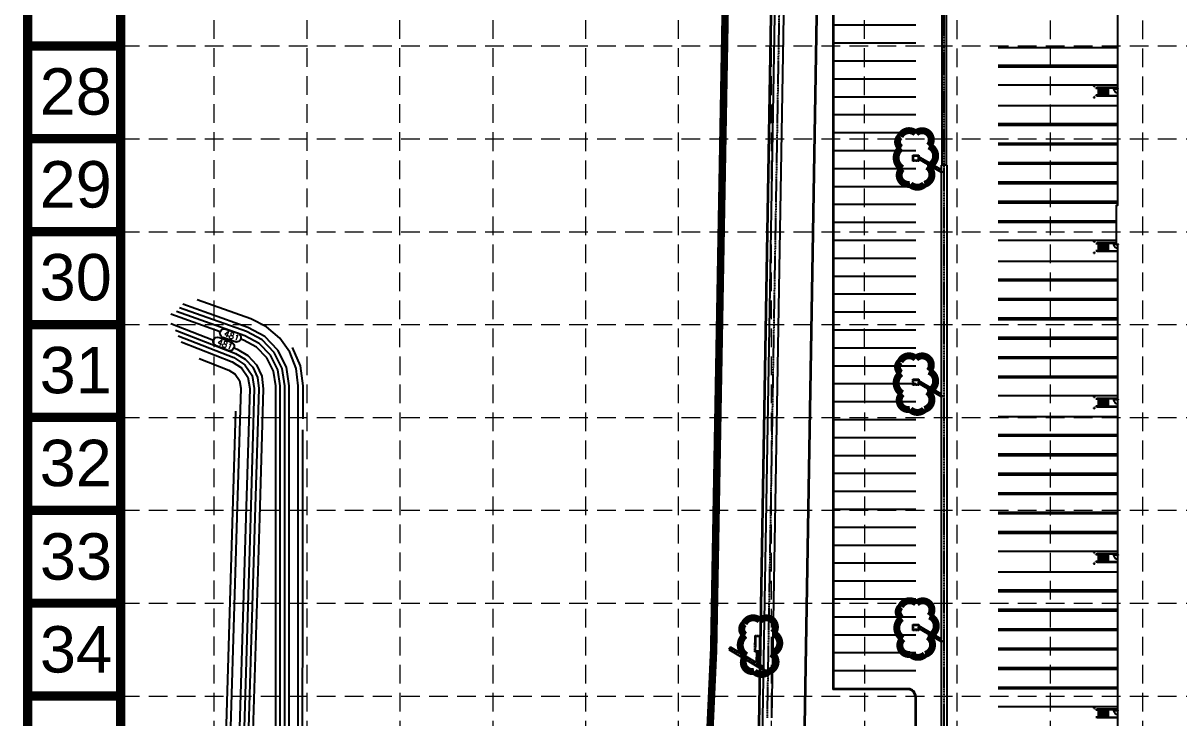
# Model space of a CAD drawing. Header units: inches. Extents: x 2412594 to 2415086, y 7034205 to 7038188.
# Drawn here: x 2412594 to 2413367, y 7035995 to 7036460 of the extents above; entities that cross this region are included whole.
import ezdxf
from ezdxf.enums import TextEntityAlignment as Align

# ---------------------------------------------------------------- set-up
doc = ezdxf.new("R2010")
doc.units = ezdxf.units.IN
doc.header["$MEASUREMENT"] = 0
doc.linetypes.add('2752-06.112 Base Storm$0$CNTRLN', pattern=[1.125, 0.75, -0.125, 0.125, -0.125])
doc.linetypes.add('HIDDEN', pattern=[0.375, 0.25, -0.125])
for name, color, linetype in [('2752-06.112 Base Storm$0$P-STORM', 11, 'Continuous'), ('BASE', 7, 'Continuous'), ('GRID', 254, 'HIDDEN'), ('LEGEND', 7, 'Continuous'), ('LIMITS OF DISTURBANCE', 1, 'HIDDEN'), ('P-BLDG', 7, 'Continuous'), ('P-CNTR-1', 1, 'Continuous'), ('P-PVMT', 3, 'Continuous'), ('P-STRIPE', 10, 'Continuous'), ('STORM', 5, '2752-06.112 Base Storm$0$CNTRLN')]:
    doc.layers.add(name, color=color, linetype=linetype)
doc.styles.get("Standard").update_dxf_attribs({"font": 'ARIAL.TTF'})

msp = doc.modelspace()

# ---------------------------------------------------------------- linework, layer by layer
at = {"layer": '2752-06.112 Base Storm$0$P-STORM', "color": 5}
for p, q in [((2413089.152346068, 7035995.508614153), (2413101.714204978, 7036733.948151457)), ((2413095.151478097, 7035995.406560773), (2413107.713337007, 7036733.846098077)), ((2413211.962422369, 7036365.205522493), (2413211.962422369, 7036656.620877494)), ((2413208.962422369, 7036365.205522493), (2413208.962422369, 7036520.762146816)), ((2413208.712422369, 7036362.081910867), (2413192.967451842, 7036371.172273839)), ((2413208.712422369, 7036360.34986006), (2413192.967451842, 7036369.440223031)), ((2413208.712422369, 7036362.081910867), (2413208.712422369, 7036365.205522493)), ((2413212.212422369, 7036365.205522492), (2413208.712422369, 7036365.205522493)), ((2413208.712422369, 7036212.081910867), (2413208.712422369, 7036360.34986006)), ((2413212.212422369, 7036365.205522492), (2413212.212422369, 7035323.751552271)), ((2413208.712422369, 7036212.081910867), (2413192.967451842, 7036221.172273839)), ((2413208.712422369, 7036210.349860062), (2413192.967451842, 7036219.44022303)), ((2413208.71242237, 7036048.081910866), (2413208.712422369, 7036210.349860062)), ((2413208.71242237, 7036048.081910866), (2413192.967451842, 7036057.172273839)), ((2413208.712422369, 7036046.349860056), (2413192.967451842, 7036055.440223031)), ((2413067.470277311, 7036042.860159294), (2413066.440963581, 7036041.145366816)), ((2413084.645855989, 7036032.550422592), (2413067.470277312, 7036042.860159296)), ((2413208.71242237, 7035877.248742017), (2413208.712422369, 7036046.349860056)), ((2413066.440963582, 7036041.145366818), (2413089.691276468, 7036027.189237089)), ((2413084.774169392, 7036040.116681251), (2413084.645855988, 7036032.550422592)), ((2413086.273953742, 7036040.091246959), (2413086.130954093, 7036031.658984186)), ((2413089.730556807, 7036029.498302622), (2413086.130954092, 7036031.658984185))]:
    msp.add_line(p, q, dxfattribs=at)
msp.add_arc((2412092.29343158, 7036012.280754944), 996.9999999983198, 357.6943306932618, 359.036058007857, dxfattribs=at)
at = {"layer": 'BASE', "const_width": 6.214654172077632}
for points in [[(2415083.349933936, 7034207.820785789), (2415083.349933936, 7038185.199455918), (2412597.488265105, 7038185.199455918), (2412597.488265105, 7034207.820785789)], [(2415021.203392216, 7034269.967327509), (2415021.203392216, 7038123.052914198), (2412659.634806826, 7038123.052914198), (2412659.634806826, 7034269.967327509)]]:
    msp.add_lwpolyline(points, close=True, dxfattribs=at)
for points in [[(2412659.634806826, 7036445.096287737), (2412597.488265105, 7036445.096287737)], [(2412659.634806826, 7036382.949746015), (2412597.488265105, 7036382.949746015)], [(2412659.634806826, 7036320.803204295), (2412597.488265105, 7036320.803204295)], [(2412659.634806826, 7036258.656662574), (2412597.488265105, 7036258.656662574)], [(2412659.634806826, 7036196.510120854), (2412597.488265105, 7036196.510120854)], [(2412659.634806826, 7036134.363579133), (2412597.488265105, 7036134.363579133)], [(2412659.634806826, 7036072.217037411), (2412597.488265105, 7036072.217037411)], [(2412659.634806826, 7036010.070495691), (2412597.488265105, 7036010.070495691)]]:
    msp.add_lwpolyline(points, dxfattribs=at)
at = {"layer": 'GRID', "color": 252, "linetype": 'HIDDEN', "lineweight": 0, "ltscale": 50}
for p, q in [((2412722.348651792, 7034518.562239076), (2412722.012322729, 7038120.717931996)), ((2412784.758820191, 7034518.552426892), (2412783.986123521, 7038120.689945179)), ((2412846.719363884, 7034518.542685399), (2412846.14669378, 7038120.526176102)), ((2412909.19693964, 7034518.532862618), (2412908.212558972, 7038120.430005773)), ((2412970.776981744, 7034518.523180948), (2412970.51457153, 7038120.910646903)), ((2413032.540551168, 7034518.513470422), (2413032.735390003, 7038120.795144268)), ((2413095.155557971, 7034518.503626034), (2413094.821124288, 7038120.56609211)), ((2413157.522901024, 7034518.493820583), (2413156.888066256, 7038120.61922379)), ((2413219.175416156, 7034518.484127519), (2413219.189360963, 7038120.581763792)), ((2413281.493106481, 7034518.474329875), (2413281.426638736, 7038120.5671096)), ((2413343.255323055, 7034518.464619563), (2413343.379365472, 7038120.559297149)), ((2412659.634806826, 7036445.096287737), (2415021.203392216, 7036445.096287737)), ((2412659.634806826, 7036382.949746015), (2415021.203392216, 7036382.949746015)), ((2412659.634806826, 7036320.803204295), (2415021.203392216, 7036320.803204295)), ((2412659.634806826, 7036258.656662574), (2415021.203392216, 7036258.656662574)), ((2412659.634806826, 7036196.510120854), (2415021.203392216, 7036196.510120854)), ((2412659.634806826, 7036134.363579133), (2415021.203392216, 7036134.363579133)), ((2412659.634806826, 7036072.217037411), (2415021.203392216, 7036072.217037411)), ((2412659.634806826, 7036010.070495691), (2415021.203392216, 7036010.070495691))]:
    msp.add_line(p, q, dxfattribs=at)
at = {"layer": 'LEGEND', "color": 170, "ltscale": 100, "const_width": 4.662248247123205}
for points in [[(2413182.340544793, 7036363.110641406, 0.5205670505517462), (2413182.340544793, 7036363.110641406, 0.7651954600696135), (2413187.649565521, 7036352.564553016, 0.4178788784126488), (2413197.201741925, 7036352.49922415, 0.6649002420699669), (2413199.041505073, 7036364.550957126, 0.744833174426672), (2413200.182739059, 7036378.143664715, 0.9756416855879776), (2413191.435793939, 7036386.61127714, 0.5205670505517462), (2413180.898450823, 7036384.502827863, 0.5205670505517462), (2413181.600941199, 7036376.771844094, 0.5402640007904789), (2413182.340544793, 7036363.110641406)], [(2413182.340544793, 7036212.43218686, 0.5205670505517462), (2413182.340544793, 7036212.43218686, 0.7651954600696135), (2413187.649565521, 7036201.88609847, 0.4178788784126488), (2413197.201741925, 7036201.820769603, 0.6649002420699669), (2413199.041505073, 7036213.872502579, 0.744833174426672), (2413200.182739059, 7036227.465210169, 0.9756416855879776), (2413191.435793939, 7036235.932822593, 0.5205670505517462), (2413180.898450823, 7036233.824373317, 0.5205670505517462), (2413181.600941199, 7036226.093389547, 0.5402640007904789), (2413182.340544793, 7036212.43218686)], [(2413182.765976414, 7036048.544455736, 0.5205670505517462), (2413182.765976414, 7036048.544455736, 0.7651954600696135), (2413188.074997142, 7036037.998367346, 0.4178788784126488), (2413197.627173547, 7036037.93303848, 0.6649002420699669), (2413199.466936694, 7036049.984771456, 0.744833174426672), (2413200.608170681, 7036063.577479045, 0.9756416855879776), (2413191.86122556, 7036072.04509147, 0.5205670505517462), (2413181.323882444, 7036069.936642193, 0.5205670505517462), (2413182.02637282, 7036062.205658424, 0.5402640007904789), (2413182.765976414, 7036048.544455736)], [(2413078.084342363, 7036037.11741617, 0.5205670505517462), (2413078.084342363, 7036037.11741617, 0.7651954600696135), (2413083.393363091, 7036026.57132778, 0.4178788784126488), (2413092.945539495, 7036026.505998914, 0.6649002420699669), (2413094.785302643, 7036038.55773189, 0.744833174426672), (2413095.926536629, 7036052.150439479, 0.9756416855879776), (2413087.179591509, 7036060.618051904, 0.5205670505517462), (2413076.642248393, 7036058.509602628, 0.5205670505517462), (2413077.344738769, 7036050.778618858, 0.5402640007904789), (2413078.084342363, 7036037.11741617)]]:
    msp.add_lwpolyline(points, format="xyb", close=True, dxfattribs=at)
at = {"layer": 'LIMITS OF DISTURBANCE', "ltscale": 60, "const_width": 5}
msp.add_lwpolyline([(2414786.580464268, 7035859.943656575), (2414739.614526566, 7035922.319710918), (2414654.785557807, 7036041.875643577), (2414554.935762051, 7036271.977197808), (2414463.49846871, 7036453.566583163), (2414436.211506405, 7036571.175255277), (2414426.34863313, 7036933.741520508), (2413311.302027895, 7036935.344682585), (2413183.755595881, 7036923.440644557), (2413173.051536574, 7036917.911888666), (2413161.811869244, 7036918.848198084), (2413145.889009557, 7036915.102941749), (2413063.464801377, 7036887.013463245), (2413070.021262173, 7036868.287153574), (2413078.87756529, 7036845.679323462), (2413065.886554637, 7036577.290444663), (2413056.214021866, 7036041.034192702), (2413030.310090296, 7035479.112787534), (2413017.275461021, 7034895.954876799), (2414287.424769389, 7034879.340959096), (2414828.02446015, 7035457.376106013), (2414835.085767222, 7035727.378182385), (2414842.359300006, 7035789.5875721)], close=True, dxfattribs=at)
at = {"layer": 'P-BLDG', "color": 7, "linetype": 'Continuous', "lineweight": 30, "extrusion": (0, 0, -1)}
for p, q in [((2413311.764887724, 7036417.005061273), (2413320.431321801, 7036417.005061273)), ((2413311.764887724, 7036417.005061273), (2413311.764887724, 7036416.880061323)), ((2413311.764887724, 7036416.880061323), (2413320.431321801, 7036416.880061323)), ((2413312.764887684, 7036417.255061175), (2413326.437548596, 7036417.255080588)), ((2413312.764887684, 7036417.130061224), (2413312.764887684, 7036417.255061175)), ((2413312.764887684, 7036417.130061224), (2413326.437548596, 7036417.130080638)), ((2413313.681554268, 7036417.005061273), (2413313.681553711, 7036417.130062525)), ((2413313.681575542, 7036412.046728478), (2413313.68155475, 7036416.880061323)), ((2413314.598220294, 7036417.005061273), (2413314.598220294, 7036417.130063827)), ((2413314.598219938, 7036412.046728478), (2413314.598219938, 7036416.880063926)), ((2413315.514886243, 7036412.046728478), (2413315.514886243, 7036416.880065227)), ((2413315.514886599, 7036417.005061273), (2413315.514886599, 7036417.130065128)), ((2413316.431551475, 7036412.046728478), (2413316.431572241, 7036416.880066529)), ((2413316.431573435, 7036417.005061273), (2413316.431573992, 7036417.13006643)), ((2413317.34821778, 7036412.046728478), (2413317.348238546, 7036416.88006783)), ((2413317.34823974, 7036417.005061273), (2413317.348240296, 7036417.130067731)), ((2413318.264885157, 7036412.046728478), (2413318.264885157, 7036416.880069132)), ((2413318.264885513, 7036417.005061273), (2413318.264885513, 7036417.130069033)), ((2413319.181550389, 7036412.046728478), (2413319.181571155, 7036416.880070433)), ((2413319.181572349, 7036417.005061273), (2413319.181572906, 7036417.130070334)), ((2413320.098216694, 7036412.046728478), (2413320.09823746, 7036416.880071735)), ((2413320.098238654, 7036417.005061273), (2413320.09823921, 7036417.130071636)), ((2413320.431321801, 7036417.005061273), (2413320.431321801, 7036416.880061323)), ((2413311.764887724, 7036412.046728478), (2413320.431321801, 7036412.046728478)), ((2413311.764887724, 7036411.921728527), (2413311.764887724, 7036412.046728478)), ((2413311.764887724, 7036411.921728527), (2413320.431321801, 7036411.921728527)), ((2413312.764908162, 7036411.796728577), (2413326.436791533, 7036411.796728577)), ((2413312.764908162, 7036411.671728626), (2413312.764908162, 7036411.796728577)), ((2413312.764908162, 7036411.671728626), (2413326.436790933, 7036411.671728626)), ((2413313.681574467, 7036411.796728577), (2413313.681573929, 7036411.921728527)), ((2413314.598219938, 7036411.796291077), (2413314.598219938, 7036411.921728527)), ((2413315.514886243, 7036411.796291077), (2413315.514886243, 7036411.921728527)), ((2413316.431552547, 7036411.796291077), (2413316.431553086, 7036411.921728527)), ((2413317.348218852, 7036411.796291077), (2413317.348219391, 7036411.921728527)), ((2413318.264885157, 7036411.796291077), (2413318.264885157, 7036411.921728527)), ((2413319.181551462, 7036411.796291077), (2413319.181552, 7036411.921728527)), ((2413320.098217766, 7036411.796291077), (2413320.098218305, 7036411.921728527)), ((2413320.431321801, 7036411.921728527), (2413320.431321801, 7036412.046728478)), ((2413311.764887724, 7036313.005102873), (2413320.431321801, 7036313.005102873)), ((2413311.764887724, 7036313.005102873), (2413311.764887724, 7036312.880102922)), ((2413311.764887724, 7036312.880102922), (2413320.431321801, 7036312.880102922)), ((2413312.764887684, 7036313.255102774), (2413325.604191556, 7036313.255121004)), ((2413312.764887684, 7036313.130102823), (2413312.764887684, 7036313.255102774)), ((2413312.764887684, 7036313.130102823), (2413325.604191556, 7036313.130121053)), ((2413313.681554268, 7036313.005102873), (2413313.681553711, 7036313.130104125)), ((2413313.681575542, 7036308.046770077), (2413313.68155475, 7036312.880102922)), ((2413314.598220294, 7036313.005102873), (2413314.598220294, 7036313.130105427)), ((2413314.598219938, 7036308.046770077), (2413314.598219938, 7036312.880105525)), ((2413315.514886243, 7036308.046770077), (2413315.514886243, 7036312.880106826)), ((2413315.514886599, 7036313.005102873), (2413315.514886599, 7036313.130106728)), ((2413316.431551475, 7036308.046770077), (2413316.431572241, 7036312.880108128)), ((2413316.431573435, 7036313.005102873), (2413316.431573992, 7036313.13010803)), ((2413317.34821778, 7036308.046770077), (2413317.348238546, 7036312.880109429)), ((2413317.34823974, 7036313.005102873), (2413317.348240296, 7036313.130109331)), ((2413318.264885157, 7036308.046770077), (2413318.264885157, 7036312.880110731)), ((2413318.264885513, 7036313.005102873), (2413318.264885513, 7036313.130110633)), ((2413319.181550389, 7036308.046770077), (2413319.181571155, 7036312.880112032)), ((2413319.181572349, 7036313.005102873), (2413319.181572906, 7036313.130111934)), ((2413320.098216694, 7036308.046770077), (2413320.09823746, 7036312.880113334)), ((2413320.098238654, 7036313.005102873), (2413320.09823921, 7036313.130113236)), ((2413320.431321801, 7036313.005102873), (2413320.431321801, 7036312.880102922)), ((2413311.764887724, 7036308.046770077), (2413320.431321801, 7036308.046770077)), ((2413311.764887724, 7036307.921770127), (2413311.764887724, 7036308.046770077)), ((2413311.764887724, 7036307.921770127), (2413320.431321801, 7036307.921770127)), ((2413312.764908162, 7036307.796770176), (2413326.436791533, 7036307.796770176)), ((2413312.764908162, 7036307.671770225), (2413312.764908162, 7036307.796770176)), ((2413312.764908162, 7036307.671770225), (2413326.436790933, 7036307.671770225)), ((2413313.681574467, 7036307.796770176), (2413313.681573929, 7036307.921770127)), ((2413314.598219938, 7036307.796332676), (2413314.598219938, 7036307.921770127)), ((2413315.514886243, 7036307.796332676), (2413315.514886243, 7036307.921770127)), ((2413316.431552547, 7036307.796332676), (2413316.431553086, 7036307.921770127)), ((2413317.348218852, 7036307.796332676), (2413317.348219391, 7036307.921770127)), ((2413318.264885157, 7036307.796332676), (2413318.264885157, 7036307.921770127)), ((2413319.181551462, 7036307.796332676), (2413319.181552, 7036307.921770127)), ((2413320.098217766, 7036307.796332676), (2413320.098218305, 7036307.921770127)), ((2413320.431321801, 7036307.921770127), (2413320.431321801, 7036308.046770077)), ((2413311.764887724, 7036209.005144473), (2413320.431321801, 7036209.005144473)), ((2413311.764887724, 7036209.005144473), (2413311.764887724, 7036208.880144523)), ((2413311.764887724, 7036208.880144523), (2413320.431321801, 7036208.880144523)), ((2413312.764887684, 7036209.255144374), (2413326.437548596, 7036209.255163788)), ((2413312.764887684, 7036209.130144424), (2413312.764887684, 7036209.255144374)), ((2413312.764887684, 7036209.130144424), (2413326.437548596, 7036209.130163837)), ((2413313.681554268, 7036209.005144473), (2413313.681553711, 7036209.130145725)), ((2413313.681575542, 7036204.046811678), (2413313.68155475, 7036208.880144523)), ((2413314.598220294, 7036209.005144473), (2413314.598220294, 7036209.130147027)), ((2413314.598219938, 7036204.046811678), (2413314.598219938, 7036208.880147126)), ((2413315.514886243, 7036204.046811678), (2413315.514886243, 7036208.880148427)), ((2413315.514886599, 7036209.005144473), (2413315.514886599, 7036209.130148328)), ((2413316.431551475, 7036204.046811678), (2413316.431572241, 7036208.880149729)), ((2413316.431573435, 7036209.005144473), (2413316.431573992, 7036209.13014963)), ((2413317.34821778, 7036204.046811678), (2413317.348238546, 7036208.88015103)), ((2413317.34823974, 7036209.005144473), (2413317.348240296, 7036209.130150931)), ((2413318.264885157, 7036204.046811678), (2413318.264885157, 7036208.880152332)), ((2413318.264885513, 7036209.005144473), (2413318.264885513, 7036209.130152233)), ((2413319.181550389, 7036204.046811678), (2413319.181571155, 7036208.880153633)), ((2413319.181572349, 7036209.005144473), (2413319.181572906, 7036209.130153534)), ((2413320.098216694, 7036204.046811678), (2413320.09823746, 7036208.880154935)), ((2413320.098238654, 7036209.005144473), (2413320.09823921, 7036209.130154836)), ((2413320.431321801, 7036209.005144473), (2413320.431321801, 7036208.880144523)), ((2413311.764887724, 7036204.046811678), (2413320.431321801, 7036204.046811678)), ((2413311.764887724, 7036203.921811727), (2413311.764887724, 7036204.046811678)), ((2413311.764887724, 7036203.921811727), (2413320.431321801, 7036203.921811727)), ((2413312.764908162, 7036203.796811776), (2413326.436791533, 7036203.796811776)), ((2413312.764908162, 7036203.671811826), (2413312.764908162, 7036203.796811776)), ((2413312.764908162, 7036203.671811826), (2413326.436790933, 7036203.671811826)), ((2413313.681574467, 7036203.796811776), (2413313.681573929, 7036203.921811727)), ((2413314.598219938, 7036203.796374276), (2413314.598219938, 7036203.921811727)), ((2413315.514886243, 7036203.796374276), (2413315.514886243, 7036203.921811727)), ((2413316.431552547, 7036203.796374276), (2413316.431553086, 7036203.921811727)), ((2413317.348218852, 7036203.796374276), (2413317.348219391, 7036203.921811727)), ((2413318.264885157, 7036203.796374276), (2413318.264885157, 7036203.921811727)), ((2413319.181551462, 7036203.796374276), (2413319.181552, 7036203.921811727)), ((2413320.098217766, 7036203.796374276), (2413320.098218305, 7036203.921811727)), ((2413320.431321801, 7036203.921811727), (2413320.431321801, 7036204.046811678)), ((2413311.764887724, 7036105.005186073), (2413320.431321801, 7036105.005186073)), ((2413311.764887724, 7036105.005186073), (2413311.764887724, 7036104.880186123)), ((2413311.764887724, 7036104.880186123), (2413320.431321801, 7036104.880186123)), ((2413312.764887684, 7036105.255185975), (2413326.437548596, 7036105.255205388)), ((2413312.764887684, 7036105.130186024), (2413312.764887684, 7036105.255185975)), ((2413312.764887684, 7036105.130186024), (2413326.437548596, 7036105.130205438)), ((2413313.681554268, 7036105.005186073), (2413313.681553711, 7036105.130187325)), ((2413313.681575542, 7036100.046853278), (2413313.68155475, 7036104.880186123)), ((2413314.598220294, 7036105.005186073), (2413314.598220294, 7036105.130188627)), ((2413314.598219938, 7036100.046853278), (2413314.598219938, 7036104.880188726)), ((2413315.514886243, 7036100.046853278), (2413315.514886243, 7036104.880190027)), ((2413315.514886599, 7036105.005186073), (2413315.514886599, 7036105.130189928)), ((2413316.431551475, 7036100.046853278), (2413316.431572241, 7036104.880191329)), ((2413316.431573435, 7036105.005186073), (2413316.431573992, 7036105.13019123)), ((2413317.34821778, 7036100.046853278), (2413317.348238546, 7036104.88019263)), ((2413317.34823974, 7036105.005186073), (2413317.348240296, 7036105.130192531)), ((2413318.264885157, 7036100.046853278), (2413318.264885157, 7036104.880193932)), ((2413318.264885513, 7036105.005186073), (2413318.264885513, 7036105.130193833)), ((2413319.181550389, 7036100.046853278), (2413319.181571155, 7036104.880195233)), ((2413319.181572349, 7036105.005186073), (2413319.181572906, 7036105.130195134)), ((2413320.098216694, 7036100.046853278), (2413320.09823746, 7036104.880196535)), ((2413320.098238654, 7036105.005186073), (2413320.09823921, 7036105.130196436)), ((2413320.431321801, 7036105.005186073), (2413320.431321801, 7036104.880186123)), ((2413311.764887724, 7036100.046853278), (2413320.431321801, 7036100.046853278)), ((2413311.764887724, 7036099.921853327), (2413311.764887724, 7036100.046853278)), ((2413311.764887724, 7036099.921853327), (2413320.431321801, 7036099.921853327)), ((2413312.764908162, 7036099.796853377), (2413326.436791533, 7036099.796853377)), ((2413312.764908162, 7036099.671853426), (2413312.764908162, 7036099.796853377)), ((2413312.764908162, 7036099.671853426), (2413326.436790933, 7036099.671853426)), ((2413313.681574467, 7036099.796853377), (2413313.681573929, 7036099.921853327)), ((2413314.598219938, 7036099.796415877), (2413314.598219938, 7036099.921853327)), ((2413315.514886243, 7036099.796415877), (2413315.514886243, 7036099.921853327)), ((2413316.431552547, 7036099.796415877), (2413316.431553086, 7036099.921853327)), ((2413317.348218852, 7036099.796415877), (2413317.348219391, 7036099.921853327)), ((2413318.264885157, 7036099.796415877), (2413318.264885157, 7036099.921853327)), ((2413319.181551462, 7036099.796415877), (2413319.181552, 7036099.921853327)), ((2413320.098217766, 7036099.796415877), (2413320.098218305, 7036099.921853327)), ((2413320.431321801, 7036099.921853327), (2413320.431321801, 7036100.046853278)), ((2413311.764887724, 7036001.005227673), (2413320.431321801, 7036001.005227673)), ((2413311.764887724, 7036001.005227673), (2413311.764887724, 7036000.880227722)), ((2413311.764887724, 7036000.880227722), (2413320.431321801, 7036000.880227722)), ((2413311.764887724, 7035996.046894877), (2413320.431321801, 7035996.046894877)), ((2413311.764887724, 7035995.921894927), (2413311.764887724, 7035996.046894877)), ((2413311.764887724, 7035995.921894927), (2413320.431321801, 7035995.921894927)), ((2413312.764887684, 7036001.255227574), (2413326.437548596, 7036001.255246988)), ((2413312.764887684, 7036001.130227624), (2413312.764887684, 7036001.255227574)), ((2413312.764887684, 7036001.130227624), (2413326.437548596, 7036001.130247037)), ((2413312.764908162, 7035995.796894976), (2413326.436791533, 7035995.796894976)), ((2413312.764908162, 7035995.671895025), (2413312.764908162, 7035995.796894976)), ((2413312.764908162, 7035995.671895025), (2413326.436790933, 7035995.671895025)), ((2413313.681554268, 7036001.005227673), (2413313.681553711, 7036001.130228925)), ((2413313.681575542, 7035996.046894877), (2413313.68155475, 7036000.880227722)), ((2413313.681574467, 7035995.796894976), (2413313.681573929, 7035995.921894927)), ((2413314.598220294, 7036001.005227673), (2413314.598220294, 7036001.130230227)), ((2413314.598219938, 7035996.046894877), (2413314.598219938, 7036000.880230325)), ((2413314.598219938, 7035995.796457476), (2413314.598219938, 7035995.921894927)), ((2413315.514886243, 7035996.046894877), (2413315.514886243, 7036000.880231626)), ((2413315.514886243, 7035995.796457476), (2413315.514886243, 7035995.921894927)), ((2413315.514886599, 7036001.005227673), (2413315.514886599, 7036001.130231528)), ((2413316.431551475, 7035996.046894877), (2413316.431572241, 7036000.880232928)), ((2413316.431552547, 7035995.796457476), (2413316.431553086, 7035995.921894927)), ((2413316.431573435, 7036001.005227673), (2413316.431573992, 7036001.13023283)), ((2413317.34821778, 7035996.046894877), (2413317.348238546, 7036000.880234229)), ((2413317.348218852, 7035995.796457476), (2413317.348219391, 7035995.921894927)), ((2413317.34823974, 7036001.005227673), (2413317.348240296, 7036001.130234131)), ((2413318.264885157, 7035996.046894877), (2413318.264885157, 7036000.880235531)), ((2413318.264885157, 7035995.796457476), (2413318.264885157, 7035995.921894927)), ((2413318.264885513, 7036001.005227673), (2413318.264885513, 7036001.130235433)), ((2413319.181550389, 7035996.046894877), (2413319.181571155, 7036000.880236832)), ((2413319.181551462, 7035995.796457476), (2413319.181552, 7035995.921894927)), ((2413319.181572349, 7036001.005227673), (2413319.181572906, 7036001.130236734)), ((2413320.098216694, 7035996.046894877), (2413320.09823746, 7036000.880238134)), ((2413320.098217766, 7035995.796457476), (2413320.098218305, 7035995.921894927)), ((2413320.098238654, 7036001.005227673), (2413320.09823921, 7036001.130238036)), ((2413320.431321801, 7036001.005227673), (2413320.431321801, 7036000.880227722)), ((2413320.431321801, 7035995.921894927), (2413320.431321801, 7035996.046894877))]:
    msp.add_line(p, q, dxfattribs=at)
at = {"layer": 'P-BLDG', "color": 7}
msp.add_lwpolyline([(2413326.437740556, 7035138.630610418), (2413326.437740556, 7035458.630142418), (2413325.604191556, 7035458.630142418), (2413325.604191556, 7035485.296798418), (2413326.437740556, 7035485.296798418), (2413326.437740556, 7035858.629982418), (2413325.604191556, 7035858.629982418), (2413325.604191556, 7035938.629950418), (2413326.437740556, 7035938.629950418), (2413326.437740556, 7036311.963134418), (2413325.604191556, 7036311.963134418), (2413325.604191556, 7036338.629790418), (2413326.437740556, 7036338.629790418), (2413326.437740556, 7036658.629322418)], dxfattribs=at)
for points in [[(2413326.843091951, 7036416.317549697), (2413323.84248897, 7036416.317549697), (2413323.84248897, 7036416.463414223), (2413326.843091951, 7036416.463414223)], [(2413326.843091951, 7036312.317591297), (2413323.84248897, 7036312.317591297), (2413323.84248897, 7036312.463455823), (2413326.843091951, 7036312.463455823)], [(2413326.843091951, 7036208.317632898), (2413323.84248897, 7036208.317632898), (2413323.84248897, 7036208.463497424), (2413326.843091951, 7036208.463497424)], [(2413326.843091951, 7036104.317674497), (2413323.84248897, 7036104.317674497), (2413323.84248897, 7036104.463539023), (2413326.843091951, 7036104.463539023)], [(2413326.843091951, 7036000.317716097), (2413323.84248897, 7036000.317716097), (2413323.84248897, 7036000.463580623), (2413326.843091951, 7036000.463580623)]]:
    msp.add_lwpolyline(points, close=True, dxfattribs=at)
at = {"layer": 'P-BLDG', "color": 7, "linetype": 'Continuous', "lineweight": 30, "extrusion": (0, 0, -1)}
for centre in [(-2413310.764888118, 7036418.255057939), (-2413310.764888118, 7036410.671729021), (-2413310.764888118, 7036314.255099539), (-2413310.764888118, 7036306.67177062), (-2413310.764888118, 7036210.255141139), (-2413310.764888118, 7036202.67181222), (-2413310.764888118, 7036106.255182739), (-2413310.764888118, 7036098.671853821), (-2413310.764888118, 7036002.255224339)]:
    msp.add_circle(centre, 0.2499999012798071, dxfattribs=at)
at = {"layer": 'P-BLDG', "color": 7, "extrusion": (0, 0, -1)}
for centre in [(-2413326.843089793, 7036416.463426188), (-2413326.843089793, 7036312.463467788), (-2413326.843089793, 7036208.463509388), (-2413326.843089793, 7036104.463550988), (-2413326.843089793, 7036000.463592588)]:
    msp.add_arc(centre, 3.000598815120756, 269.9999471727556, 357.2136556803528, dxfattribs=at)
at = {"layer": 'P-CNTR-1', "color": 35}
for points, elevation in [([(2412743.776956293, 7036253.968625624), (2412699.062997888, 7036269.83864745)], 483), ([(2412752.342600984, 7036245.978197843), (2412742.773514567, 7036251.14141769)], 482), ([(2412754.1546979, 7036248.369077339), (2412743.776956293, 7036253.968625624)], 483), ([(2412764.801580595, 7036241.621366058), (2412755.966794817, 7036250.759956834)], 484), ([(2412766.048781895, 7036249.63568966), (2412757.210118049, 7036257.233550581)], 486), ([(2412735.334074773, 7036242.990262202), (2412737.47814111, 7036242.156051878)], 481), ([(2412750.530504067, 7036243.587318347), (2412741.770072841, 7036248.314209756)], 481), ([(2412757.449312207, 7036236.43059063), (2412750.530504067, 7036243.587318347)], 481), ([(2412712.169779519, 7036235.90762218), (2412732.039143674, 7036228.176877835)], 486), ([(2412735.302542136, 7036236.564382261), (2412742.64323398, 7036231.796282473)], 483), ([(2412742.884501953, 7036235.600361957), (2412747.936035461, 7036230.05125049)], 482), ([(2412761.87743178, 7036227.515411735), (2412757.449312207, 7036236.43059063)], 481), ([(2412747.936035461, 7036230.05125049), (2412751.07104789, 7036223.233455691)], 482), ([(2412750.437593378, 7036231.70721184), (2412753.956484879, 7036224.054585023)], 481), ([(2412763.399453155, 7036217.678130168), (2412761.87743178, 7036227.515411735)], 481), ([(2412766.399453064, 7036217.677392295), (2412764.736937408, 7036228.422730621)], 482), ([(2412772.399452882, 7036217.675916547), (2412770.455948665, 7036230.237368393)], 484), ([(2412736.306987769, 7036225.404726796), (2412739.116125785, 7036221.161136545)], 486), ([(2412747.474951365, 7036224.497307242), (2412748.996810014, 7036215.877302684)], 483), ([(2412748.996810014, 7036215.877302684), (2412746.381690852, 7036129.451808232)], 483), ([(2412751.995437578, 7036215.786568249), (2412749.380318415, 7036129.361073797)], 482), ([(2412754.994065141, 7036215.695833813), (2412752.378945978, 7036129.270339361)], 481), ([(2412763.377667296, 7036129.102621255), (2412763.399453155, 7036217.678130168)], 481), ([(2412766.377667205, 7036129.101883381), (2412766.399453064, 7036217.677392295)], 482), ([(2412769.377667115, 7036129.101145507), (2412769.399452973, 7036217.676654421)], 483), ([(2412772.377667024, 7036129.100407633), (2412772.399452882, 7036217.675916547)], 484), ([(2412778.377666842, 7036129.098931885), (2412778.399452701, 7036217.674440799)], 486), ([(2412752.378945978, 7036129.270339361), (2412746.330898055, 7035929.384313983)], 481), ([(2412766.32824701, 7035929.124377117), (2412766.377667205, 7036129.101883381)], 482)]:
    msp.add_lwpolyline(points, dxfattribs=dict(at, elevation=elevation))
at = {"layer": 'P-CNTR-1', "color": 35, "extrusion": (-0.3344805754849131, -0.9424026446393714, 0), "elevation": -7438003.275401045}
msp.add_lwpolyline([(-79714.16044310527, 484), (-79760.42616092414, 484)], dxfattribs=at)
at = {"layer": 'P-CNTR-1', "color": 35, "extrusion": (-0.3625998290036518, -0.9319449361451151, 0), "elevation": -7432248.443828004}
msp.add_lwpolyline([(-302849.3288532854, 481.0000000000005), (-302818.5996764111, 481.0000000000005)], dxfattribs=at)
at = {"layer": 'P-CNTR-1', "color": 35, "extrusion": (-0.3344805754759737, -0.9424026446425442, 0), "elevation": -7437994.275401801}
msp.add_lwpolyline([(-79730.67830907647, 481), (-79765.68839579355, 481)], dxfattribs=at)
at = {"layer": 'P-CNTR-1', "color": 35, "linetype": 'Continuous', "elevation": 481}
for points in [[(2412730.034175436, 7036255.662904879), (2412738.11191239, 7036252.795928517)], [(2412731.450440478, 7036241.282226881), (2412723.462341025, 7036244.390225416)], [(2412725.637939999, 7036249.981895031), (2412733.626039451, 7036246.873896498)]]:
    msp.add_lwpolyline(points, dxfattribs=at)
at = {"layer": 'P-CNTR-1', "color": 35, "extrusion": (-0.3625998290093043, -0.9319449361429158, 0), "elevation": -7432239.443826168}
msp.add_lwpolyline([(-302838.2656964241, 484.0000000000005), (-302801.7276566331, 484.0000000000005)], dxfattribs=at)
at = {"layer": 'P-CNTR-1', "color": 35, "linetype": 'Continuous', "extrusion": (-0.3344805753300674, -0.9424026446943298, 0), "elevation": -7437991.275414146}
msp.add_lwpolyline([(-79719.10572892753, 481), (-79727.6771574989, 481)], dxfattribs=at)
at = {"layer": 'P-CNTR-1', "color": 35, "extrusion": (0.3344805753417139, 0.9424026446901961, 0), "elevation": 7437994.275413156}
msp.add_lwpolyline([(79714.1593128941, 481.0000000000003), (79716.10582084954, 481.0000000000003)], dxfattribs=at)
at = {"layer": 'P-CNTR-1', "color": 35, "extrusion": (0.8169187098160118, 0.5767528253528913, 0), "elevation": 6029210.584931046}
msp.add_lwpolyline([(4356462.683332445, 486), (4356474.338780491, 486)], dxfattribs=at)
at = {"layer": 'P-CNTR-1', "color": 35, "extrusion": (-0.5010440634182058, -0.8654217737689369, 0), "elevation": -7298201.992755608}
msp.add_lwpolyline([(-1437431.353659968, 482.0000000000005), (-1437423.849619133, 482.0000000000005)], dxfattribs=at)
at = {"layer": 'P-CNTR-1', "color": 35, "extrusion": (0.8956082586380336, 0.4448436209044135, 0), "elevation": 5290916.318241682}
msp.add_lwpolyline([(5228400.823660938, 483.0000000000003), (5228412.615711728, 483.0000000000003)], dxfattribs=at)
at = {"layer": 'P-CNTR-1', "color": 35, "extrusion": (-0.5447192878005729, -0.8386184457177391, 0), "elevation": -7214978.289792623}
msp.add_lwpolyline([(-1809408.830104019, 484), (-1809401.298181375, 484)], dxfattribs=at)
at = {"layer": 'P-CNTR-1', "color": 35, "extrusion": (0.8338526387426264, 0.5519871165724423, 0), "elevation": 5895778.183248807}
msp.add_lwpolyline([(4535376.984768381, 484), (4535369.452845737, 484)], dxfattribs=at)
at = {"layer": 'P-CNTR-1', "color": 35, "extrusion": (0.8338526387339766, 0.5519871165855089, 0), "elevation": 5895781.120503882}
msp.add_lwpolyline([(4535377.595372425, 483), (4535368.842056921, 483)], dxfattribs=at)
at = {"layer": 'P-CNTR-1', "color": 35, "extrusion": (0.9882415953233308, 0.1529004554368568, 0), "elevation": 3460239.967776045}
msp.add_lwpolyline([(6584569.441778714, 483), (6584581.233829507, 483)], dxfattribs=at)
at = {"layer": 'P-CNTR-1', "color": 35, "extrusion": (0.9924753222474599, 0.1224448232053957, 0), "elevation": 3256171.448690115}
msp.add_lwpolyline([(6687840.179289123, 486), (6687851.834737168, 486)], dxfattribs=at)
at = {"layer": 'P-CNTR-1', "color": 35, "extrusion": (0.9911443310435006, 0.1327889868939885, 0), "elevation": 3325746.822571247}
msp.add_lwpolyline([(6653529.89795781, 487.0000000000005), (6653516.461648771, 487.0000000000005)], dxfattribs=at)
at = {"layer": 'P-CNTR-1', "color": 35, "extrusion": (0.9847702339850334, 0.1738608243885394, 0), "elevation": 3599316.875587316}
msp.add_lwpolyline([(6509580.347458774, 486), (6509575.258321852, 486)], dxfattribs=at)
at = {"layer": 'P-CNTR-1', "color": 35, "extrusion": (0.9847702339984834, 0.1738608243123579, 0), "elevation": 3599322.749451747}
msp.add_lwpolyline([(6509581.569130078, 484.0000000000003), (6509574.037207434, 484.0000000000003)], dxfattribs=at)
at = {"layer": 'P-CNTR-1', "color": 35, "extrusion": (0.9923836509773906, 0.1231855887382317, 0), "elevation": 3261136.018292978}
msp.add_lwpolyline([(6685416.740342864, 482.0000000000005), (6685409.236302027, 482.0000000000005)], dxfattribs=at)
at = {"layer": 'P-CNTR-1', "color": 35, "extrusion": (0.9923836509821943, 0.1231855886995325, 0), "elevation": 3261138.982644066}
msp.add_lwpolyline([(6685417.199901107, 481), (6685408.776998128, 481)], dxfattribs=at)
at = {"layer": 'P-CNTR-1', "color": 35, "extrusion": (0.9999999697523251, -0.0002459580227987327, 0), "elevation": 2411050.712284577}
msp.add_lwpolyline([(7036810.903816156, 487), (7036788.774772464, 487)], dxfattribs=at)
at = {"layer": 'P-CNTR-1', "color": 35, "extrusion": (0.9999999697523226, -0.0002459580326528753, 0), "elevation": 2411050.712215235}
msp.add_lwpolyline([(7036722.328328321, 487), (7036781.46787572, 487)], dxfattribs=at)
at = {"layer": 'P-CNTR-1', "color": 35, "extrusion": (0.9995425564485795, -0.03024364145136001, 0), "elevation": 2198835.510071492}
msp.add_lwpolyline([(7105881.056255003, 486.0000000000005), (7105681.07870833, 486.0000000000005)], dxfattribs=at)
at = {"layer": 'P-CNTR-1', "color": 35, "extrusion": (0.9995425564485909, -0.03024364145098417, 0), "elevation": 2198841.510074165}
msp.add_lwpolyline([(7105881.056247153, 484.0000000000005), (7105681.078717629, 484.0000000000005)], dxfattribs=at)
at = {"layer": 'P-CNTR-1', "color": 35, "extrusion": (0.9995425564486021, -0.03024364145060832, 0), "elevation": 2198847.510076836}
msp.add_lwpolyline([(7105881.056239299, 482), (7105681.078726926, 482)], dxfattribs=at)
at = {"layer": 'P-CNTR-1', "color": 35}
for points in [[(2412746.787281473, 7036262.450249426, 486), (2412710.844470249, 7036275.207187505, 486)], [(2412742.773514567, 7036251.14141769, 482), (2412696.941115171, 7036267.408400186, 482)], [(2412757.210118049, 7036257.233550581, 486), (2412746.787281473, 7036262.450249426, 486)], [(2412696.208998802, 7036254.993917592, 482), (2412736.390341623, 7036239.360217069, 482)], [(2412698.063233742, 7036251.053400154, 483), (2412735.302542136, 7036236.564382261, 483)], [(2412755.966794817, 7036250.759956834, 484), (2412744.78039802, 7036256.795833558, 484)], [(2412759.900068336, 7036238.160849106, 482), (2412752.342600984, 7036245.978197843, 482)], [(2412762.350824465, 7036239.891107582, 483), (2412754.1546979, 7036248.369077339, 483)], [(2412774.382430987, 7036243.366480584, 487), (2412779.615258745, 7036230.991024461, 487)], [(2412737.47814111, 7036242.156051878, 481), (2412744.767504746, 7036237.935806343, 481)], [(2412744.767504746, 7036237.935806343, 481), (2412750.437593378, 7036231.70721184, 481)], [(2412764.736937408, 7036228.422730621, 482), (2412759.900068336, 7036238.160849106, 482)], [(2412770.455948665, 7036230.237368393, 484), (2412764.801580595, 7036241.621366058, 484)], [(2412776.972303425, 7036229.242185354, 486), (2412772.771094486, 7036240.11413608, 486)], [(2412732.039143674, 7036228.176877835, 486), (2412736.306987769, 7036225.404726796, 486)], [(2412740.000927325, 7036216.149505989, 486), (2412737.385808163, 7036129.724011538, 486)], [(2412745.998182451, 7036215.968037118, 484), (2412743.383063289, 7036129.542542667, 484)], [(2412736.53403727, 7036200.782782603, 487), (2412726.562148889, 7035871.196703453, 487)], [(2412746.381690852, 7036129.451808232, 483), (2412740.33364241, 7035929.565765711, 483)], [(2412763.328247103, 7035929.125123565, 481), (2412763.377667296, 7036129.102621255, 481)], [(2412769.328246918, 7035929.123630668, 483), (2412769.377667115, 7036129.101145507, 483)], [(2412772.328246825, 7035929.12288422, 484), (2412772.377667024, 7036129.100407633, 484)], [(2412778.32824664, 7035929.121391322, 486), (2412778.377666842, 7036129.098931885, 486)], [(2412781.328165062, 7035928.945516905, 487), (2412781.377666751, 7036129.098194011, 487)]]:
    msp.add_polyline3d(points, dxfattribs=at)
at = {"layer": 'P-CNTR-1', "color": 35, "linetype": 'Continuous', "extrusion": (0, 0, -1)}
for centre, radius, start, end in [((-2412729.030733709, 7036252.835696945, -481), 3.000000000293875, 289.5409551184521, 109.5409551184521), ((-2412737.108470664, 7036249.968720585, -481), 2.999999998227004, 109.5409550933084, 289.5409551614439), ((-2412724.550140513, 7036247.186060225, -481), 3.00000000038958, 291.2599465271724, 111.2599465271724), ((-2412732.538239965, 7036244.078061689, -481), 3.000000000919824, 111.2599465023077, 291.2599465271724)]:
    msp.add_arc(centre, radius, start, end, dxfattribs=at)
at = {"layer": 'P-PVMT', "color": 7}
for p, q in [((2413086.213599292, 7035977.761747058), (2413099.332212566, 7036748.979418249)), ((2413086.713459251, 7035977.749262118), (2413099.832140245, 7036748.970914349)), ((2413116.702326263, 7035976.839639928), (2413126.947344895, 7036579.124290412)), ((2413117.202253942, 7035976.831136028), (2413127.447275924, 7036579.115983402)), ((2413135.969669841, 7036507.390182311), (2413135.969669841, 7036014.410059105)), ((2413136.469669841, 7036506.890182312), (2413136.469669841, 7036014.910059105)), ((2413186.467651842, 7036014.410059105), (2413135.969669841, 7036014.410059106)), ((2413186.467651842, 7036014.910059105), (2413136.469669841, 7036014.910059105)), ((2413190.967451842, 7036009.910259105), (2413190.967451842, 7035971.911798304)), ((2413191.467451842, 7036009.910259105), (2413191.467451842, 7035971.911798304))]:
    msp.add_line(p, q, dxfattribs=at)
for radius in [4.9998, 4.4998]:
    msp.add_arc((2413186.467651842, 7036009.910259105), radius, 0, 90, dxfattribs=at)
at = {"layer": 'P-STRIPE', "color": 252}
for p, q in [((2413191.467451842, 7036458.892121512), (2413136.469669841, 7036458.892121512)), ((2413191.467451842, 7036446.892606311), (2413136.469669841, 7036446.892606311)), ((2413246.438941617, 7036444.130071449), (2413326.438909579, 7036444.130071449)), ((2413191.467451842, 7036434.893091111), (2413136.469669841, 7036434.893091111)), ((2413246.438941617, 7036432.130076188), (2413326.438909579, 7036432.130076188)), ((2413246.438941617, 7036431.130076649), (2413326.438909579, 7036431.130076649)), ((2413191.467451842, 7036422.893575911), (2413136.469669841, 7036422.893575911)), ((2413246.438941617, 7036419.130081387), (2413326.438909579, 7036419.130081387)), ((2413191.467451842, 7036410.894060711), (2413136.469669841, 7036410.894060711)), ((2413191.467451842, 7036398.894545511), (2413136.469669841, 7036398.894545511)), ((2413246.438941617, 7036405.130088654), (2413326.438909579, 7036405.130088654)), ((2413246.438941617, 7036393.130093393), (2413326.438909579, 7036393.130093393)), ((2413246.438941617, 7036392.13009546), (2413326.438909579, 7036392.13009546)), ((2413191.467451842, 7036386.895030309), (2413136.469669841, 7036386.895030309)), ((2413191.467451842, 7036374.895515109), (2413136.469669841, 7036374.895515109)), ((2413246.438941617, 7036380.130100199), (2413326.438909579, 7036380.130100199)), ((2413246.438941617, 7036379.13010066), (2413326.438909579, 7036379.13010066)), ((2413246.438941617, 7036367.130105399), (2413326.438909579, 7036367.130105399)), ((2413191.467451842, 7036362.895999909), (2413136.469669841, 7036362.895999909)), ((2413246.438941617, 7036366.130104255), (2413326.438909579, 7036366.130104255)), ((2413246.438941617, 7036354.130108994), (2413326.438909579, 7036354.130108994)), ((2413246.438941617, 7036353.130109455), (2413326.438909579, 7036353.130109455)), ((2413191.467451842, 7036350.896484709), (2413136.469669841, 7036350.896484709)), ((2413191.467451842, 7036338.896969509), (2413136.469669841, 7036338.896969509)), ((2413246.438941617, 7036341.130114193), (2413326.438909579, 7036341.130114193)), ((2413246.438941617, 7036340.130113049), (2413326.438909579, 7036340.130113049)), ((2413246.438941617, 7036328.130117788), (2413325.604191556, 7036328.130117788)), ((2413191.467451842, 7036326.897454309), (2413136.469669841, 7036326.897454309)), ((2413246.438941617, 7036327.130118249), (2413325.604191556, 7036327.130118249)), ((2413191.467451842, 7036314.897939109), (2413136.469669841, 7036314.897939109)), ((2413246.438941617, 7036315.130122988), (2413325.604191556, 7036315.130122988)), ((2413191.467451842, 7036302.898423909), (2413136.469669841, 7036302.898423909)), ((2413246.438941617, 7036301.130130255), (2413326.438909579, 7036301.130130255)), ((2413191.467451842, 7036290.898908709), (2413136.469669841, 7036290.898908709)), ((2413246.438941617, 7036289.130134993), (2413326.438909579, 7036289.130134993)), ((2413246.438941617, 7036288.130137061), (2413326.438909579, 7036288.130137061)), ((2413191.467451842, 7036278.899393509), (2413136.469669841, 7036278.899393509)), ((2413246.438941617, 7036276.130141799), (2413326.438909579, 7036276.130141799)), ((2413246.438941617, 7036275.13014226), (2413326.438909579, 7036275.13014226)), ((2413191.467451842, 7036266.899878308), (2413136.469669841, 7036266.899878308)), ((2413246.438941617, 7036263.130146999), (2413326.438909579, 7036263.130146999)), ((2413246.438941617, 7036262.130145854), (2413326.438909579, 7036262.130145854)), ((2413191.467451842, 7036254.900363108), (2413136.469669841, 7036254.900363108)), ((2413191.467451842, 7036242.900847908), (2413136.469669841, 7036242.900847908)), ((2413246.438941617, 7036250.130150593), (2413326.438909579, 7036250.130150593)), ((2413246.438941617, 7036249.130151055), (2413326.438909579, 7036249.130151055)), ((2413246.438941617, 7036237.130155793), (2413326.438909579, 7036237.130155793)), ((2413246.438941617, 7036236.130154649), (2413326.438909579, 7036236.130154649)), ((2413191.467451842, 7036230.901332707), (2413136.469669841, 7036230.901332708)), ((2413246.438941617, 7036224.130159387), (2413326.438909579, 7036224.130159387)), ((2413246.438941617, 7036223.130159849), (2413326.438909579, 7036223.130159849)), ((2413191.467451842, 7036218.901817507), (2413136.469669841, 7036218.901817507)), ((2413191.467451842, 7036206.902302307), (2413136.469669841, 7036206.902302307)), ((2413246.438941617, 7036211.130164588), (2413326.438909579, 7036211.130164588)), ((2413246.438941617, 7036197.130171855), (2413326.438909579, 7036197.130171855)), ((2413191.467451842, 7036194.902787107), (2413136.469669841, 7036194.902787107)), ((2413191.467451842, 7036182.903271907), (2413136.469669841, 7036182.903271907)), ((2413246.438941617, 7036185.130176594), (2413326.438909579, 7036185.130176594)), ((2413246.438941617, 7036184.13017866), (2413326.438909579, 7036184.13017866)), ((2413191.467451842, 7036170.903756707), (2413136.469669841, 7036170.903756707)), ((2413246.438941617, 7036172.130183399), (2413326.438909579, 7036172.130183399)), ((2413246.438941617, 7036171.130183861), (2413326.438909579, 7036171.130183861)), ((2413191.467451842, 7036158.904241507), (2413136.469669841, 7036158.904241507)), ((2413246.438941617, 7036159.130188599), (2413326.438909579, 7036159.130188599)), ((2413246.438941617, 7036158.130187455), (2413326.438909579, 7036158.130187455)), ((2413191.467451842, 7036146.904726307), (2413136.469669841, 7036146.904726307)), ((2413246.438941617, 7036146.130192193), (2413326.438909579, 7036146.130192193)), ((2413246.438941617, 7036145.130192654), (2413326.438909579, 7036145.130192654)), ((2413191.467451842, 7036134.905211107), (2413136.469669841, 7036134.905211107)), ((2413246.438941617, 7036133.130197393), (2413326.438909579, 7036133.130197393)), ((2413246.438941617, 7036132.130196249), (2413326.438909579, 7036132.130196249)), ((2413191.467451842, 7036122.905695907), (2413136.469669841, 7036122.905695907)), ((2413246.438941617, 7036120.130200988), (2413326.438909579, 7036120.130200988)), ((2413246.438941617, 7036119.130201449), (2413326.438909579, 7036119.130201449)), ((2413191.467451842, 7036110.906180705), (2413136.469669841, 7036110.906180705)), ((2413246.438941617, 7036107.130206187), (2413326.438909579, 7036107.130206187)), ((2413191.467451842, 7036098.906665505), (2413136.469669841, 7036098.906665505)), ((2413246.438941617, 7036093.130213454), (2413326.438909579, 7036093.130213454)), ((2413191.467451842, 7036086.907150305), (2413136.469669841, 7036086.907150305)), ((2413246.438941617, 7036081.130218193), (2413326.438909579, 7036081.130218193)), ((2413191.467451842, 7036074.907635105), (2413136.469669841, 7036074.907635105)), ((2413246.438941617, 7036080.13022026), (2413326.438909579, 7036080.13022026)), ((2413246.438941617, 7036068.130224999), (2413326.438909579, 7036068.130224999)), ((2413246.438941617, 7036067.13022546), (2413326.438909579, 7036067.13022546)), ((2413191.467451842, 7036062.908119905), (2413136.469669841, 7036062.908119905)), ((2413191.467451842, 7036050.908604705), (2413136.469669841, 7036050.908604705)), ((2413246.438941617, 7036055.130230199), (2413326.438909579, 7036055.130230199)), ((2413246.438941617, 7036054.130229055), (2413326.438909579, 7036054.130229055)), ((2413246.438941617, 7036042.130233794), (2413326.438909579, 7036042.130233794)), ((2413191.467451842, 7036038.909089505), (2413136.469669841, 7036038.909089505)), ((2413246.438941617, 7036041.130234255), (2413326.438909579, 7036041.130234255)), ((2413191.467451842, 7036026.909574305), (2413136.469669841, 7036026.909574305)), ((2413246.438941617, 7036029.130238993), (2413326.438909579, 7036029.130238993)), ((2413246.438941617, 7036028.130237849), (2413326.438909579, 7036028.130237849)), ((2413246.438941617, 7036016.130242588), (2413326.438909579, 7036016.130242588)), ((2413246.438941617, 7036015.130243049), (2413326.438909579, 7036015.130243049)), ((2413246.438941617, 7036003.130247788), (2413326.438909579, 7036003.130247788))]:
    msp.add_line(p, q, dxfattribs=at)
at = {"layer": 'STORM', "color": 5}
for p, q in [((2413092.151912082, 7035995.457587463), (2413104.713770993, 7036733.897124767)), ((2413210.462422369, 7036360.205522493), (2413192.967451842, 7036370.306248435)), ((2413210.462422369, 7036210.205522493), (2413192.967451842, 7036220.306248434)), ((2413210.462422369, 7036046.205522491), (2413192.967451842, 7036056.306248435)), ((2413085.524061567, 7036040.103964104), (2413085.36882513, 7036030.950134452))]:
    msp.add_line(p, q, dxfattribs=at)
msp.add_lwpolyline([(2413210.462422369, 7034966.640521526), (2413210.462422369, 7036683.609289217, -0.4142135623744262), (2413310.46242237, 7036783.609289217), (2413727.281249872, 7036783.609289216), (2413733.066632505, 7036793.629865876)], format="xyb", dxfattribs=at)
for points in [[(2413193.467451842, 7036372.0175733), (2413193.467451842, 7036368.0175733), (2413189.467451842, 7036368.0175733), (2413189.467451842, 7036372.0175733)], [(2413193.467451842, 7036372.0175733), (2413193.467451842, 7036368.0175733), (2413189.467451842, 7036368.0175733), (2413189.467451842, 7036372.0175733)], [(2413193.467451842, 7036372.0175733), (2413193.467451842, 7036368.0175733), (2413189.467451842, 7036368.0175733), (2413189.467451842, 7036372.0175733)], [(2413192.967451842, 7036371.5175733), (2413192.967451842, 7036368.5175733), (2413189.967451842, 7036368.5175733), (2413189.967451842, 7036371.5175733)], [(2413192.967451842, 7036371.5175733), (2413192.967451842, 7036368.5175733), (2413189.967451842, 7036368.5175733), (2413189.967451842, 7036371.5175733)], [(2413192.967451842, 7036371.5175733), (2413192.967451842, 7036368.5175733), (2413189.967451842, 7036368.5175733), (2413189.967451842, 7036371.5175733)], [(2413193.467451842, 7036222.0175733), (2413193.467451842, 7036218.0175733), (2413189.467451842, 7036218.0175733), (2413189.467451842, 7036222.0175733)], [(2413193.467451842, 7036222.0175733), (2413193.467451842, 7036218.0175733), (2413189.467451842, 7036218.0175733), (2413189.467451842, 7036222.0175733)], [(2413193.467451842, 7036222.0175733), (2413193.467451842, 7036218.0175733), (2413189.467451842, 7036218.0175733), (2413189.467451842, 7036222.0175733)], [(2413192.967451842, 7036221.5175733), (2413192.967451842, 7036218.5175733), (2413189.967451842, 7036218.5175733), (2413189.967451842, 7036221.5175733)], [(2413192.967451842, 7036221.5175733), (2413192.967451842, 7036218.5175733), (2413189.967451842, 7036218.5175733), (2413189.967451842, 7036221.5175733)], [(2413192.967451842, 7036221.5175733), (2413192.967451842, 7036218.5175733), (2413189.967451842, 7036218.5175733), (2413189.967451842, 7036221.5175733)], [(2413193.467451842, 7036058.0175733), (2413193.467451842, 7036054.0175733), (2413189.467451842, 7036054.0175733), (2413189.467451842, 7036058.0175733)], [(2413193.467451842, 7036058.0175733), (2413193.467451842, 7036054.0175733), (2413189.467451842, 7036054.0175733), (2413189.467451842, 7036058.0175733)], [(2413193.467451842, 7036058.0175733), (2413193.467451842, 7036054.0175733), (2413189.467451842, 7036054.0175733), (2413189.467451842, 7036058.0175733)], [(2413192.967451842, 7036057.5175733), (2413192.967451842, 7036054.5175733), (2413189.967451842, 7036054.5175733), (2413189.967451842, 7036057.5175733)], [(2413192.967451842, 7036057.5175733), (2413192.967451842, 7036054.5175733), (2413189.967451842, 7036054.5175733), (2413189.967451842, 7036057.5175733)], [(2413192.967451842, 7036057.5175733), (2413192.967451842, 7036054.5175733), (2413189.967451842, 7036054.5175733), (2413189.967451842, 7036057.5175733)], [(2413083.765835061, 7036039.633709329), (2413083.952353204, 7036050.632127896), (2413087.451850021, 7036050.572781214), (2413087.265331878, 7036039.574362647)], [(2413084.274241275, 7036040.125159348), (2413084.443803223, 7036050.123721681), (2413086.943443807, 7036050.081331193), (2413086.773881859, 7036040.082768861)]]:
    msp.add_lwpolyline(points, close=True, dxfattribs=at)
msp.add_lwpolyline([(2413092.681022454, 7036026.560947306), (2413066.955620447, 7036042.002763056)], dxfattribs=at)

# ---------------------------------------------------------------- texts
at = {"layer": 'BASE'}
for s, p in [('28', (2412629.560446024, 7036414.632474743)), ('29', (2412629.560446024, 7036352.485948624)), ('30', (2412629.560446024, 7036290.339442112)), ('31', (2412629.560489398, 7036228.192876779)), ('32', (2412629.560532772, 7036166.046331054)), ('33', (2412629.751766699, 7036103.481023365)), ('34', (2412629.751766699, 7036041.334516853))]:
    msp.add_text(s, height=31.07327086038816, dxfattribs=at).set_placement(p, align=Align.MIDDLE_CENTER)
at = {"layer": 'P-CNTR-1', "color": 35, "char_height": 4, "width": 14.28571428571428, "attachment_point": 1}
for insert, rotation in [((2412729.69969486, 7036254.720502234, 481), 340.4590448897742), ((2412725.27534017, 7036249.049950096, 481), 338.7400534756068)]:
    msp.add_mtext('\\Fsimplex.shx;\\W1.0000000000;\\T1.0000000000;\\o\\l481', dxfattribs=dict(at, insert=insert, rotation=rotation))

doc.saveas('drawing.dxf')
